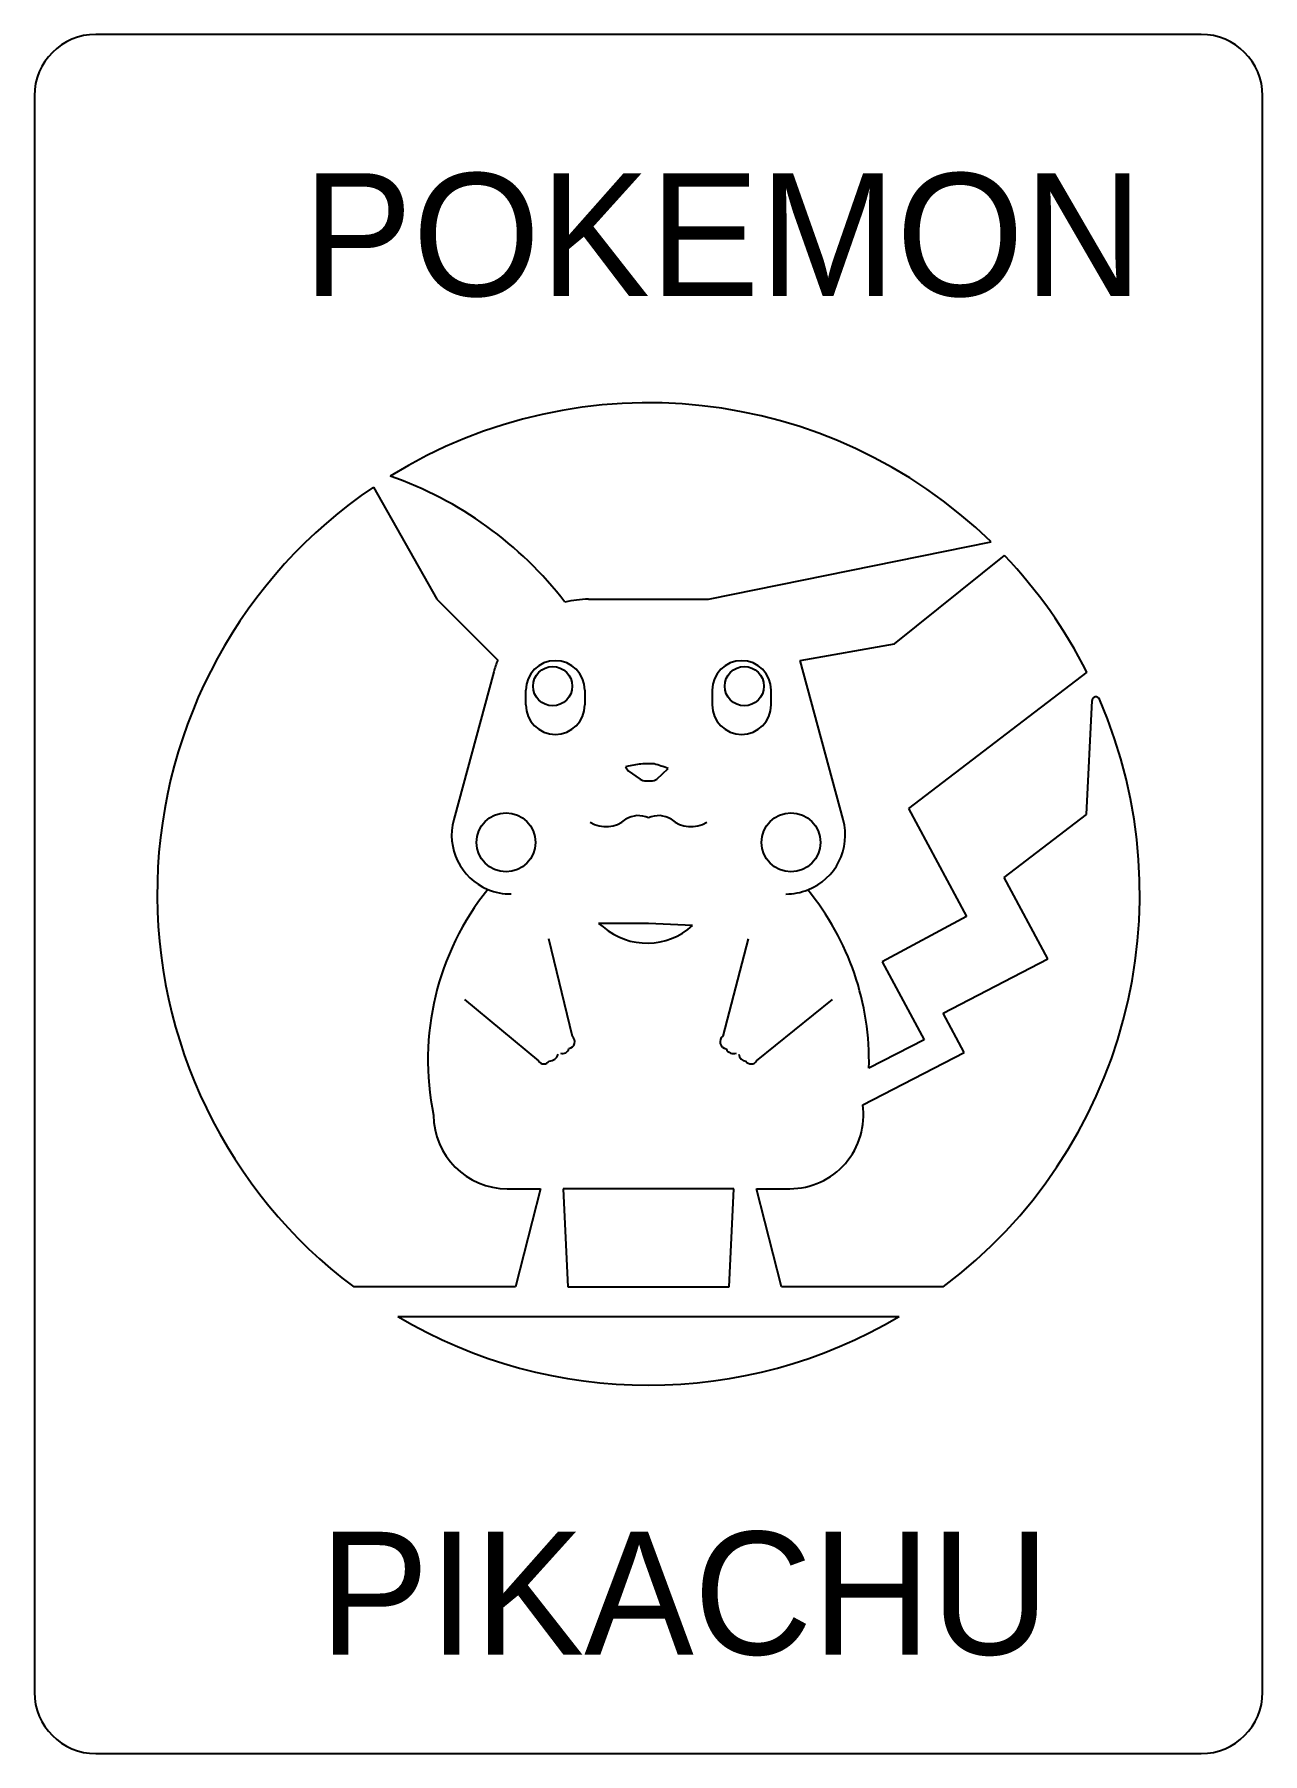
# Model space of a CAD drawing. Extents: x 0 to 2.5, y 0 to 3.5.
import ezdxf

# ---------------------------------------------------------------- set-up
doc = ezdxf.new("R2010")
doc.units = 0
doc.layers.add('WHITE', color=7, linetype='CONTINUOUS')
doc.layers.add('YELLOW', color=2, linetype='CONTINUOUS')

msp = doc.modelspace()

# ---------------------------------------------------------------- linework, layer by layer
at = {"layer": 'WHITE', "linetype": 'CONTINUOUS'}
for p, q in [((2.375, 3.5), (0.125, 3.5)), ((0, 3.375), (0, 0.125)), ((2.5, 0.125), (2.5, 3.375)), ((0.689964, 2.578468), (0.819437, 2.35)), ((1.371961, 2.35), (1.947459, 2.466625)), ((1.750689, 2.259099), (1.974787, 2.438973)), ((0.819437, 2.35), (0.943157, 2.22628)), ((1.128039, 2.35), (1.371961, 2.35)), ((1.558783, 2.225261), (1.750689, 2.259099)), ((1.646504, 1.90137), (1.558783, 2.225261)), ((0.934994, 2.202283), (0.853496, 1.90137)), ((2.142361, 2.201323), (1.779191, 1.924167)), ((2.141791, 1.911562), (2.152741, 2.143608)), ((1.779191, 1.924167), (1.897333, 1.703993)), ((1.973876, 1.783417), (2.141791, 1.911562)), ((2.062645, 1.617985), (1.973876, 1.783417)), ((1.897333, 1.703993), (1.725539, 1.611733)), ((1.725539, 1.611733), (1.810788, 1.45286)), ((1.849795, 1.507064), (2.062645, 1.617985)), ((1.892507, 1.427464), (1.849795, 1.507064)), ((1.810788, 1.45286), (1.698769, 1.395153)), ((1.68601, 1.321087), (1.892507, 1.427464)), ((0.9625, 1.15), (1.03, 1.15)), ((1.03, 1.15), (0.979059, 0.95)), ((1.423921, 1.15), (1.076079, 1.15)), ((1.076079, 1.15), (1.085802, 0.95)), ((1.414198, 0.95), (1.423921, 1.15)), ((1.520941, 0.95), (1.47, 1.15)), ((1.47, 1.15), (1.5375, 1.15)), ((0.979059, 0.95), (0.65, 0.95)), ((1.085802, 0.95), (1.414198, 0.95)), ((1.85, 0.95), (1.520941, 0.95)), ((0.739706, 0.89), (1.760294, 0.89)), ((0.125, 0), (2.375, 0))]:
    msp.add_line(p, q, dxfattribs=at)
for centre in [(1.05495, 2.173061), (1.44505, 2.173061)]:
    msp.add_circle(centre, 0.04, dxfattribs=at)
for centre, radius, start, end in [((0.125, 3.375), 0.125, 90, 180), ((2.375, 3.375), 0.125, 0, 90), ((1.25, 1.75), 1, 45.776519, 121.714166), ((0.472909, 1.877607), 0.765534, 37.545304, 70.827686), ((1.25, 1.75), 1, 124.058321, 233.130102), ((1.25, 1.75), 1, 26.828597, 43.548856), ((1.128039, 2.15), 0.2, 90, 103.933706), ((1.128039, 2.15), 0.2, 157.57959, 164.845932), ((1.25, 1.75), 1, -53.130102, 23.353466), ((2.160732, 2.143231), 0.008, 23.353825, 177.298291), ((0.969323, 1.87), 0.12, 164.845932, 247.25538), ((1.53058, 1.870358), 0.12, -68.607905, 14.977049), ((1.355069, 1.4125), 0.55411, 141.249856, 191.714105), ((1.144822, 1.408564), 0.55411, -1.386899, 39.17965), ((0.9625, 1.3), 0.15, -179.999984, -90), ((1.5375, 1.3), 0.15, -90, 8.081431), ((1.25, 1.75), 1, -120.683417, -59.316583), ((0.125, 0.125), 0.125, 180, 270), ((2.375, 0.125), 0.125, -90, 0)]:
    msp.add_arc(centre, radius, start, end, dxfattribs=at)
at = {"layer": 'YELLOW', "linetype": 'CONTINUOUS'}
for p, q in [((1.000417, 2.135), (1.000417, 2.165)), ((1.120417, 2.165), (1.120417, 2.135)), ((1.379583, 2.165), (1.379583, 2.135)), ((1.499583, 2.135), (1.499583, 2.165)), ((1.208908, 2.010168), (1.202858, 2.008657)), ((1.202858, 2.008657), (1.208542, 2.000506)), ((1.208542, 2.000506), (1.233362, 1.983701)), ((1.261559, 2.015), (1.238441, 2.015)), ((1.266638, 1.983701), (1.29, 2.005289)), ((1.244575, 1.980262), (1.255425, 1.980262)), ((1.160244, 1.69), (1.148022, 1.690137)), ((1.148022, 1.690137), (1.157647, 1.682957)), ((1.25, 1.69), (1.160244, 1.69)), ((1.339756, 1.686), (1.25, 1.69)), ((1.094988, 1.459941), (1.047041, 1.658579)), ((1.452959, 1.658579), (1.401124, 1.46088)), ((0.875576, 1.535266), (1.025964, 1.410293)), ((1.470039, 1.41044), (1.624424, 1.535266))]:
    msp.add_line(p, q, dxfattribs=at)
for centre in [(0.96, 1.855), (1.54, 1.855)]:
    msp.add_circle(centre, 0.06, dxfattribs=at)
for centre, radius, start, end in [((1.060417, 2.165), 0.06, 0, 180), ((1.439583, 2.165), 0.06, 0, 180), ((1.060417, 2.135), 0.06, 180, 360), ((1.439583, 2.135), 0.06, 180, 360), ((1.265325, 1.758027), 0.258375, 95.972443, 102.612223), ((1.194051, 1.770783), 0.253376, 67.747902, 74.547805), ((1.244575, 2.000262), 0.02, -124.100726, -90), ((1.255425, 2.000262), 0.02, -90, -55.899274), ((1.163401, 1.94801), 0.061069, -121.653566, -48.56563), ((1.229465, 1.861032), 0.048527, 64.964331, 121.910077), ((1.270535, 1.861032), 0.048526, 58.089923, 115.034506), ((1.336599, 1.94801), 0.061069, -131.43437, -58.346434), ((0.969323, 1.87), 0.12, -112.74462, -89.522546), ((1.529677, 1.87), 0.12, -90, -68.143871), ((1.246978, 1.787659), 0.137631, -130.470474, -47.615179), ((1.075706, 1.437656), 0.012439, -111.529252, -10.458957), ((1.085872, 1.449276), 0.014031, -81.530217, 49.480573), ((1.41047, 1.449338), 0.014851, 128.998419, 260.927094), ((1.037013, 1.417064), 0.012959, -148.497418, -33.376611), ((1.047656, 1.428907), 0.018973, -89.461471, -16.056117), ((1.423092, 1.441479), 0.016439, -155.538584, -69.459034), ((1.449026, 1.424475), 0.014937, -176.870285, -93.23549), ((1.458832, 1.416948), 0.01296, -145.255344, -30.143114)]:
    msp.add_arc(centre, radius, start, end, dxfattribs=at)

# ---------------------------------------------------------------- texts
at = {"layer": 'YELLOW'}
for s, p in [('POKEMON', (0.546773, 2.967394)), ('PIKACHU', (0.580201, 0.201646))]:
    msp.add_text(s, height=0.25, dxfattribs=at).set_placement(p)

doc.saveas('drawing.dxf')
